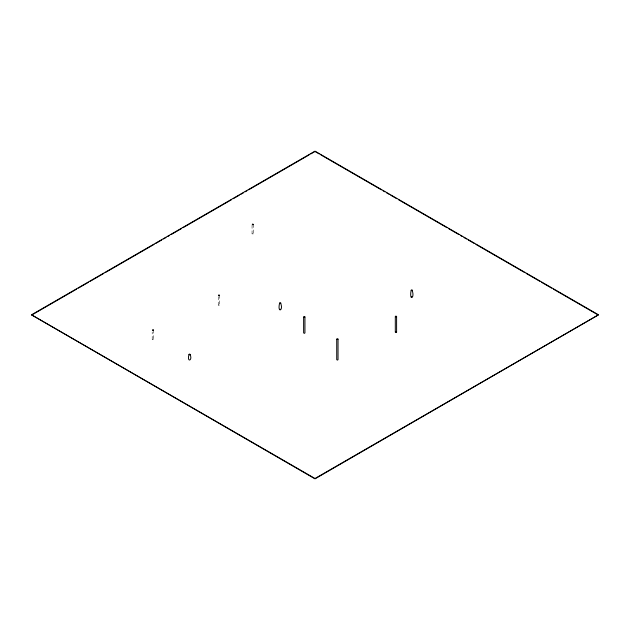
<?xml version="1.0" encoding="UTF-8"?>
<svg xmlns="http://www.w3.org/2000/svg" width="630" height="630" viewBox="0 0 630 630"><rect width="100%" height="100%" fill="white"/><g stroke="black" fill="none" stroke-linecap="round" stroke-linejoin="round"><path stroke-width="0.47" stroke-dasharray="3.15 2.36" d="M153.499 330.065L153.499 339.475L152.909 339.893L152.2 339.594L152.192 331.947M219.539 295.289L219.539 305.054L218.949 305.471L218.232 305.054L218.232 295.289M253.362 224.39L253.362 233.88L252.78 234.297L252.055 233.88L252.055 224.39M152.192 339.475L153.499 339.475M218.232 305.054L219.539 305.054M252.055 233.88L253.362 233.88"/><path stroke-width="0.94" d="M190.276 354.406C189.795 355.627 188.079 353.91 189.827 354.084C193.323 360.329 186.574 363.392 188.969 354.406M280.893 303.085C280.413 304.306 278.696 302.581 280.445 302.762C284.02 310.495 277.09 313.819 279.594 303.085M304.944 316.953C303.652 318.394 303.361 315.677 304.944 316.953L304.944 332.955L304.361 333.372L303.636 332.955L303.636 316.953M338.034 339.105C336.735 340.546 336.444 337.83 338.034 339.105L338.034 359.691L337.444 360.108L336.727 359.691L336.727 339.105M396.601 316.418C395.309 317.859 395.018 315.134 396.601 316.418L396.601 332.191L396.018 332.608L395.301 332.191L395.301 316.418M412.453 290.249C411.965 291.477 410.248 289.753 411.996 289.926C415.296 298.344 408.965 301.486 411.146 290.249M279.594 309.519L280.043 309.204M411.146 297.077L411.799 296.738M31.5 314.819L315 151.145L598.5 314.819L315 478.855L31.5 314.819L315 478.501L598.5 314.819M32.35 314.685L76.624 289.131M78.325 288.146L88.539 282.248M90.24 281.264L103.863 273.396M105.564 272.42L154.098 244.401M155.799 243.416L161.76 239.975M163.461 238.99L166.013 237.518M167.714 236.534L169.423 235.549M171.124 234.573L181.338 228.674M183.039 227.69L231.564 199.671M233.273 198.686L239.227 195.245M240.936 194.261L243.487 192.788M245.188 191.803L246.889 190.827M248.598 189.843L309.039 154.941M310.74 153.956L315 151.499L319.26 153.956M395.947 331.852L396.601 332.191M320.961 154.941L381.402 189.843M383.111 190.827L384.812 191.803M386.513 192.788L389.064 194.261M390.773 195.245L396.727 198.686M398.436 199.671L446.961 227.69M448.662 228.674L458.876 234.573M460.577 235.549L462.286 236.534M463.987 237.518L466.539 238.99M468.24 239.975L474.201 243.416M475.902 244.401L524.436 272.42M526.137 273.396L539.76 281.264M541.461 282.248L551.675 288.146M553.376 289.131L597.649 314.685M153.499 330.065C152.208 331.506 151.909 328.789 153.499 330.065M219.539 295.289C218.24 296.73 217.948 294.005 219.539 295.289M253.362 224.39C252.071 225.839 251.78 223.114 253.362 224.39"/></g></svg>
